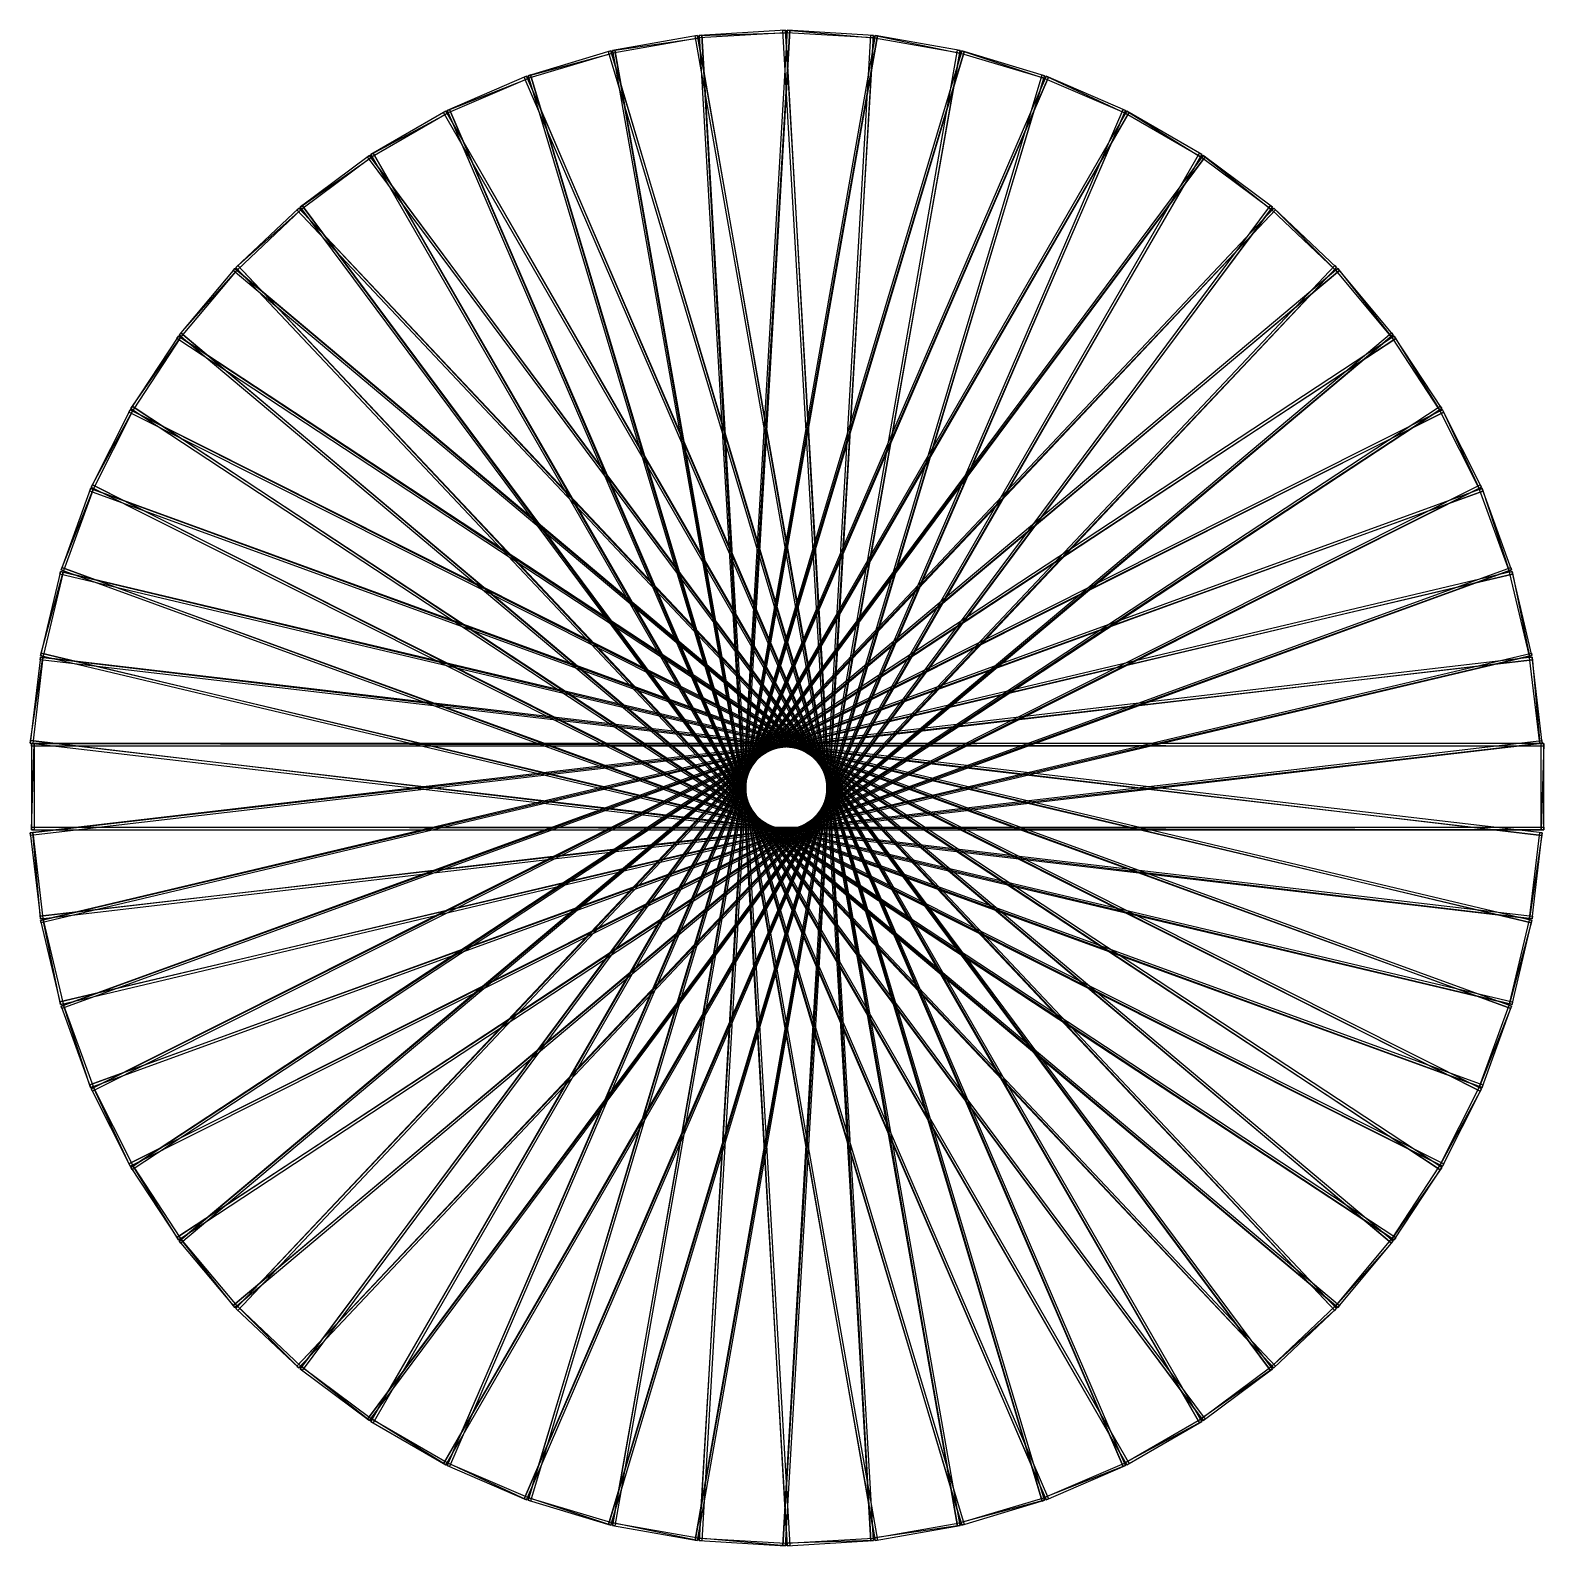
# Model space of a CAD drawing. Header units: metres. Extents: x 32 to 609, y 31 to 609.
import ezdxf

# ---------------------------------------------------------------- set-up
doc = ezdxf.new("R2010")
doc.units = ezdxf.units.M

msp = doc.modelspace()

# ---------------------------------------------------------------- linework, layer by layer
for points in [[(354.833, 606.8086), (353.8482, 606.98224), (253.65314, 38.74817), (253.65324, 38.74827, 0.0001)], [(286.3255, 605.99744), (286.15186, 606.98224), (253.65321, 601.25183), (253.65332, 601.25195, 0.0001)], [(286.15186, 606.98224), (385.362, 38.574524), (285.16705, 606.8086), (285.16714, 606.8087, 0.0001)], [(385.362, 38.574524), (386.3468, 38.74817), (286.15186, 606.98224), (286.15195, 606.98236, 0.0001)], [(321.30106, 608.91315), (320.30273, 608.9713), (286.75308, 32.94748), (286.75317, 32.94758, 0.0001)], [(286.75308, 32.94748), (321.30106, 608.91315), (287.7514, 32.889343), (287.7515, 32.889442, 0.0001)], [(319.7555, 607.97296), (319.69733, 608.9713), (286.75317, 607.0525), (286.75327, 607.0526, 0.0001)], [(286.75317, 607.0525), (319.7555, 607.97296), (286.8113, 606.0542), (286.8114, 606.0543, 0.0001)], [(287.75146, 607.11066), (286.75317, 607.0525), (320.30267, 31.028717), (320.30276, 31.028816, 0.0001)], [(320.30267, 31.028717), (287.75146, 607.11066), (321.30096, 31.086853), (321.30106, 31.086952, 0.0001)], [(353.24692, 607.0525), (318.69894, 31.086853), (352.2486, 607.11066), (352.2487, 607.1108, 0.0001)], [(318.69894, 31.086853), (319.69727, 31.028717), (353.24692, 607.0525), (353.247, 607.0526, 0.0001)], [(319.69733, 608.9713), (352.24854, 32.889343), (318.69904, 608.91315), (318.69913, 608.91327, 0.0001)], [(352.24854, 32.889343), (353.24683, 32.94748), (319.69733, 608.9713), (319.69742, 608.97144, 0.0001)], [(320.30273, 608.9713), (353.18875, 606.0542), (320.2446, 607.973), (320.2447, 607.97314, 0.0001)], [(353.18875, 606.0542), (353.24692, 607.0525), (320.30273, 608.9713), (320.30283, 608.97144, 0.0001)], [(353.8482, 606.98224), (386.17322, 600.267), (353.67456, 605.99744), (353.67465, 605.99756, 0.0001)], [(386.17322, 600.267), (386.34686, 601.25183), (353.8482, 606.98224), (353.8483, 606.98236, 0.0001)], [(387.89392, 600.82544), (386.93594, 601.11224), (221.45041, 48.352295), (221.45052, 48.352394, 0.0001)], [(253.35092, 600.15424), (253.06412, 601.1122), (221.45047, 591.6477), (221.45058, 591.6478, 0.0001)], [(253.06412, 601.1122), (417.59155, 48.06546), (252.10614, 600.82544), (252.10625, 600.82556, 0.0001)], [(417.59155, 48.06546), (418.54953, 48.352264), (253.06412, 601.1122), (253.06422, 601.1123, 0.0001)], [(253.65314, 38.74817), (354.833, 606.8086), (254.63794, 38.574524), (254.63805, 38.574623, 0.0001)], [(253.65321, 601.25183), (286.3255, 605.99744), (253.82686, 600.267), (253.82697, 600.26715, 0.0001)], [(254.63802, 601.4255), (253.65321, 601.25183), (353.84814, 33.01776), (353.84824, 33.01786, 0.0001)], [(353.84814, 33.01776), (254.63802, 601.4255), (354.83295, 33.191406), (354.83304, 33.191505, 0.0001)], [(386.34686, 601.25183), (285.167, 33.191406), (385.36206, 601.4255), (385.36215, 601.4256, 0.0001)], [(285.167, 33.191406), (286.1518, 33.01776), (386.34686, 601.25183), (386.34695, 601.25195, 0.0001)], [(386.93594, 601.11224), (418.2628, 590.6897), (386.64914, 600.1543), (386.64923, 600.1544, 0.0001)], [(418.2628, 590.6897), (418.5496, 591.6477), (386.93594, 601.11224), (386.93604, 601.11237, 0.0001)], [(221.45041, 48.352295), (387.89392, 600.82544), (222.40839, 48.06549), (222.4085, 48.06559, 0.0001)], [(221.45047, 591.6477), (253.35092, 600.15424), (221.73727, 590.68976), (221.73738, 590.6899, 0.0001)], [(420.03668, 591.04456), (419.11847, 591.4407), (190.58038, 61.629974), (190.58049, 61.630074, 0.0001)], [(190.58038, 61.629974), (420.03668, 591.04456), (191.49861, 61.233917), (191.49872, 61.234016, 0.0001)], [(221.27766, 590.52246), (220.88159, 591.4407), (190.58044, 578.37006), (190.58055, 578.3702, 0.0001)], [(190.58044, 578.37006), (221.27766, 590.52246), (190.97653, 577.45184), (190.97664, 577.45197, 0.0001)], [(220.88159, 591.4407), (448.50134, 61.233856), (219.96338, 591.04456), (219.96349, 591.0447, 0.0001)], [(448.50134, 61.233856), (449.41956, 61.629944), (220.88159, 591.4407), (220.8817, 591.4408, 0.0001)], [(222.40846, 591.9346), (221.45047, 591.6477), (386.93588, 38.887787), (386.93597, 38.887886, 0.0001)], [(386.93588, 38.887787), (222.40846, 591.9346), (387.89386, 39.17459), (387.89395, 39.17469, 0.0001)], [(418.5496, 591.6477), (252.10608, 39.17456), (417.5916, 591.9345), (417.5917, 591.93463, 0.0001)], [(252.10608, 39.17456), (253.06406, 38.887756), (418.5496, 591.6477), (418.54968, 591.6478, 0.0001)], [(419.11847, 591.4407), (449.02353, 577.4518), (418.7224, 590.52246), (418.7225, 590.5226, 0.0001)], [(449.02353, 577.4518), (449.41962, 578.37), (419.11847, 591.4407), (419.11856, 591.4408, 0.0001)], [(450.82666, 577.5983), (449.96063, 578.0983), (161.46056, 78.40169), (161.46066, 78.40179, 0.0001)], [(190.53944, 577.2323), (190.03944, 578.0983), (161.46062, 561.5983), (161.46072, 561.59845, 0.0001)], [(190.03944, 578.0983), (477.67337, 77.90167), (189.17343, 577.5983), (189.17354, 577.59845, 0.0001)], [(477.67337, 77.90167), (478.53937, 78.40167), (190.03944, 578.0983), (190.03955, 578.09845, 0.0001)], [(191.49867, 578.7661), (190.58044, 578.37006), (419.1184, 48.559326), (419.1185, 48.559425, 0.0001)], [(419.1184, 48.559326), (191.49867, 578.7661), (420.03662, 48.955414), (420.0367, 48.955513, 0.0001)], [(449.41962, 578.37), (219.9633, 48.955414), (448.5014, 578.7661), (448.5015, 578.76624, 0.0001)], [(219.9633, 48.955414), (220.88153, 48.559357), (449.41962, 578.37), (449.4197, 578.3701, 0.0001)], [(449.96063, 578.0983), (478.03943, 560.7323), (449.46063, 577.2323), (449.46072, 577.2324, 0.0001)], [(478.03943, 560.7323), (478.53943, 561.5983), (449.96063, 578.0983), (449.96072, 578.09845, 0.0001)], [(161.46056, 78.40169), (450.82666, 577.5983), (162.32658, 77.90169), (162.32669, 77.90179, 0.0001)], [(161.46062, 561.5983), (190.53944, 577.2323), (161.96062, 560.7323), (161.96072, 560.7324, 0.0001)], [(479.84735, 560.6685), (479.04523, 561.2656), (134.4847, 98.44058), (134.4848, 98.44068, 0.0001)], [(134.4847, 98.44058), (479.84735, 560.6685), (135.28682, 97.84343), (135.28693, 97.84353, 0.0001)], [(161.55197, 560.46356), (160.9548, 561.2657), (134.48474, 541.55945), (134.48485, 541.5596, 0.0001)], [(160.9548, 561.2657), (504.71313, 97.8434), (160.15268, 560.6685), (160.15279, 560.66864, 0.0001)], [(504.71313, 97.8434), (505.51526, 98.44057), (160.9548, 561.2657), (160.95491, 561.2658, 0.0001)], [(162.32663, 562.0983), (161.46062, 561.5983), (449.96057, 61.901672), (449.96066, 61.90177, 0.0001)], [(449.96057, 61.901672), (162.32663, 562.0983), (450.82657, 62.401672), (450.82666, 62.40177, 0.0001)], [(478.53943, 561.5983), (189.17336, 62.401672), (477.6734, 562.0983), (477.6735, 562.09845, 0.0001)], [(189.17336, 62.401672), (190.03938, 61.901672), (478.53943, 561.5983), (478.53952, 561.59845, 0.0001)], [(479.04523, 561.2656), (504.91815, 540.7573), (478.4481, 560.4635), (478.44818, 560.4636, 0.0001)], [(504.91815, 540.7573), (505.51532, 541.55945), (479.04523, 561.2656), (479.04532, 561.26575, 0.0001)], [(134.48474, 541.55945), (161.55197, 560.46356), (135.08191, 540.7573), (135.08202, 540.75745, 0.0001)], [(506.70642, 540.484), (505.97906, 541.1703), (110.01761, 121.47569), (110.01771, 121.47579, 0.0001)], [(110.01761, 121.47569), (506.70642, 540.484), (110.74498, 120.78946), (110.74508, 120.78956, 0.0001)], [(134.70723, 540.44293), (134.02098, 541.1703), (110.017654, 518.5243), (110.01775, 518.5244, 0.0001)], [(110.017654, 518.5243), (134.70723, 540.44293), (110.7039, 517.79694), (110.704, 517.79706, 0.0001)], [(134.02098, 541.1703), (529.255, 120.789444), (133.29361, 540.4841), (133.29372, 540.4842, 0.0001)], [(529.255, 120.789444), (529.98236, 121.47568), (134.02098, 541.1703), (134.02109, 541.1704, 0.0001)], [(135.28687, 542.1566), (134.48474, 541.55945), (479.0452, 78.73433), (479.0453, 78.73443, 0.0001)], [(479.0452, 78.73433), (135.28687, 542.1566), (479.84732, 79.3315), (479.8474, 79.3316, 0.0001)], [(505.51532, 541.55945), (160.15263, 79.3315), (504.7132, 542.15656), (504.7133, 542.1567, 0.0001)], [(160.15263, 79.3315), (160.95476, 78.734344), (505.51532, 541.55945), (505.5154, 541.5596, 0.0001)], [(505.97906, 541.1703), (529.29614, 517.79694), (505.29282, 540.4429), (505.2929, 540.443, 0.0001)], [(529.29614, 517.79694), (529.9824, 518.5243), (505.97906, 541.1703), (505.97916, 541.1704, 0.0001)], [(531.04065, 517.3179), (530.3978, 518.084), (88.39017, 147.19553), (88.39027, 147.19563, 0.0001)], [(88.39017, 147.19553), (531.04065, 517.3179), (89.03296, 146.42947), (89.03306, 146.42958, 0.0001)], [(110.36824, 517.44116), (109.6022, 518.084), (88.3902, 492.8045), (88.3903, 492.8046, 0.0001)], [(88.3902, 492.8045), (110.36824, 517.44116), (89.156235, 492.16174), (89.156334, 492.16183, 0.0001)], [(109.6022, 518.084), (550.96704, 146.42944), (108.95941, 517.31793), (108.95951, 517.31805, 0.0001)], [(550.96704, 146.42944), (551.6098, 147.1955), (109.6022, 518.084), (109.6023, 518.0841, 0.0001)], [(110.745026, 519.2106), (110.017654, 518.5243), (505.979, 98.82971), (505.9791, 98.82981, 0.0001)], [(505.979, 98.82971), (110.745026, 519.2106), (506.7064, 99.515945), (506.70648, 99.516045, 0.0001)], [(529.9824, 518.5243), (133.29356, 99.51596), (529.255, 519.2106), (529.2551, 519.2107, 0.0001)], [(133.29356, 99.51596), (134.02094, 98.82973), (529.9824, 518.5243), (529.98254, 518.5244, 0.0001)], [(530.3978, 518.084), (550.84375, 492.16168), (529.63184, 517.44116), (529.63196, 517.4413, 0.0001)], [(550.84375, 492.16168), (551.60986, 492.80447), (530.3978, 518.084), (530.39795, 518.0841, 0.0001)], [(552.5209, 491.4834), (551.9713, 492.31888), (69.89487, 175.25223), (69.894966, 175.25233, 0.0001)], [(69.89487, 175.25223), (552.5209, 491.4834), (70.44437, 174.41673), (70.444466, 174.41684, 0.0001)], [(88.86418, 491.7694), (88.02869, 492.3189), (69.8949, 464.7478), (69.895, 464.7479, 0.0001)], [(69.8949, 464.7478), (88.86418, 491.7694), (70.73039, 464.1983), (70.73049, 464.1984, 0.0001)], [(88.02869, 492.3189), (569.5556, 174.41672), (87.47919, 491.4834), (87.47929, 491.4835, 0.0001)], [(569.5556, 174.41672), (570.1051, 175.25221), (88.02869, 492.3189), (88.028786, 492.319, 0.0001)], [(89.03299, 493.57056), (88.3902, 492.8045), (530.3978, 121.916016), (530.39795, 121.916115, 0.0001)], [(530.3978, 121.916016), (89.03299, 493.57056), (531.0406, 122.68207), (531.0407, 122.68217, 0.0001)], [(551.60986, 492.80447), (108.95938, 122.6821), (550.96704, 493.57053), (550.96716, 493.57062, 0.0001)], [(108.95938, 122.6821), (109.60217, 121.916046), (551.60986, 492.80447), (551.61, 492.80457, 0.0001)], [(551.9713, 492.31888), (569.26965, 464.19824), (551.13586, 491.76935), (551.136, 491.76944, 0.0001)], [(569.26965, 464.19824), (570.1051, 464.74777), (551.9713, 492.31888), (551.97144, 492.31897, 0.0001)], [(570.8566, 463.32986), (570.40784, 464.2235), (54.7818, 205.26639), (54.7819, 205.2665, 0.0001)], [(54.7818, 205.26639), (570.8566, 463.32986), (55.23059, 204.37274), (55.23069, 204.37285, 0.0001)], [(70.48581, 463.77472), (69.59219, 464.22354), (54.78183, 434.73367), (54.78193, 434.73376, 0.0001)], [(54.78183, 434.73367), (70.48581, 463.77472), (55.675446, 434.28485), (55.675545, 434.28494, 0.0001)], [(69.59219, 464.22354), (584.7694, 204.3727), (69.1434, 463.3299), (69.1435, 463.33, 0.0001)], [(584.7694, 204.3727), (585.21814, 205.26633), (69.59219, 464.22354), (69.59229, 464.22363, 0.0001)], [(70.4444, 465.58328), (69.8949, 464.7478), (551.9713, 147.6811), (551.97144, 147.68121, 0.0001)], [(551.9713, 147.6811), (70.4444, 465.58328), (552.5208, 148.5166), (552.52094, 148.51671, 0.0001)], [(570.1051, 464.74777), (87.47916, 148.51662), (569.55566, 465.58325), (569.5558, 465.58334, 0.0001)], [(87.47916, 148.51662), (88.028656, 147.68112), (570.1051, 464.74777), (570.1052, 464.74786, 0.0001)], [(570.40784, 464.2235), (584.3246, 434.28482), (569.51416, 463.7747), (569.5143, 463.77478, 0.0001)], [(584.3246, 434.28482), (585.2182, 434.7336), (570.40784, 464.2235), (570.40796, 464.2236, 0.0001)], [(585.80005, 433.23804), (585.458, 434.17773), (43.25534, 236.83212), (43.25544, 236.83223, 0.0001)], [(55.48172, 433.83572), (54.542053, 434.17773), (43.25537, 403.16788), (43.25547, 403.16797, 0.0001)], [(43.25537, 403.16788), (55.48172, 433.83572), (44.195038, 402.82587), (44.195137, 402.82596, 0.0001)], [(54.542053, 434.17773), (596.4026, 235.89243), (54.200012, 433.23804), (54.20011, 433.23813, 0.0001)], [(596.4026, 235.89243), (596.7446, 236.83212), (54.542053, 434.17773), (54.542152, 434.17783, 0.0001)], [(55.23062, 435.62732), (54.78183, 434.73367), (570.40784, 175.77646), (570.40796, 175.77657, 0.0001)], [(570.40784, 175.77646), (55.23062, 435.62732), (570.85657, 176.67009), (570.8567, 176.6702, 0.0001)], [(585.2182, 434.7336), (69.14337, 176.67014), (584.7694, 435.62726), (584.76953, 435.62735, 0.0001)], [(69.14337, 176.67014), (69.59216, 175.7765), (585.2182, 434.7336), (585.2183, 434.7337, 0.0001)], [(585.458, 434.17773), (595.80493, 402.82587), (584.5183, 433.83572), (584.51843, 433.83582, 0.0001)], [(595.80493, 402.82587), (596.7446, 403.16788), (585.458, 434.17773), (585.4581, 434.17783, 0.0001)], [(43.25534, 236.83212), (585.80005, 433.23804), (43.59738, 235.89243), (43.59748, 235.89253, 0.0001)], [(44.05478, 402.35736), (43.081726, 402.58795), (35.471375, 370.47748), (35.471474, 370.47757, 0.0001)], [(597.1489, 401.61487), (596.9183, 402.58792), (35.471375, 269.52255), (35.471474, 269.52264, 0.0001)], [(35.471375, 370.47748), (44.05478, 402.35736), (36.444427, 370.24686), (36.444527, 370.24695, 0.0001)], [(35.471375, 269.52255), (597.1489, 401.61487), (35.701996, 268.54953), (35.702095, 268.54962, 0.0001)], [(43.081726, 402.58795), (604.298, 268.54947), (42.851105, 401.61493), (42.851204, 401.61502, 0.0001)], [(604.298, 268.54947), (604.5286, 269.52252), (43.081726, 402.58795), (43.081825, 402.58804, 0.0001)], [(43.597412, 404.10757), (43.25537, 403.16788), (585.45795, 205.82227), (585.45807, 205.82237, 0.0001)], [(585.45795, 205.82227), (43.597412, 404.10757), (585.8, 206.76196), (585.8001, 206.76207, 0.0001)], [(596.7446, 403.16788), (54.19998, 206.76196), (596.4026, 404.10757), (596.4027, 404.10767, 0.0001)], [(54.19998, 206.76196), (54.542023, 205.82227), (596.7446, 403.16788), (596.74475, 403.16797, 0.0001)], [(596.9183, 402.58792), (603.55554, 370.24683), (595.9452, 402.3573), (595.9453, 402.3574, 0.0001)], [(603.55554, 370.24683), (604.5286, 370.47745), (596.9183, 402.58792), (596.9184, 402.588, 0.0001)], [(35.701996, 371.45053), (35.471375, 370.47748), (596.9183, 237.41205), (596.9184, 237.41216, 0.0001)], [(596.9183, 237.41205), (35.701996, 371.45053), (597.1489, 238.38509), (597.14905, 238.3852, 0.0001)], [(604.5286, 370.47745), (42.851105, 238.38513), (604.298, 371.45047), (604.2981, 371.45056, 0.0001)], [(42.851105, 238.38513), (43.081726, 237.41208), (604.5286, 370.47745), (604.52875, 370.47754, 0.0001)], [(36.359497, 369.76514), (35.366272, 369.88126), (31.535217, 337.10437), (31.535316, 337.10446, 0.0001)], [(604.7498, 368.888), (604.6337, 369.88123), (31.535217, 302.89563), (31.535316, 302.89572, 0.0001)], [(31.535217, 337.10437), (36.359497, 369.76514), (32.528442, 336.98828), (32.52854, 336.98837, 0.0001)], [(31.535217, 302.89563), (604.7498, 368.888), (31.651306, 301.9024), (31.651405, 301.9025, 0.0001)], [(35.366272, 369.88126), (608.3487, 301.90237), (35.250183, 368.888), (35.250282, 368.8881, 0.0001)], [(608.3487, 301.90237), (608.4648, 302.89563), (35.366272, 369.88126), (35.36637, 369.88135, 0.0001)], [(604.6337, 369.88123), (607.47156, 336.98828), (603.6405, 369.76514), (603.6406, 369.76523, 0.0001)], [(607.47156, 336.98828), (608.4648, 337.10437), (604.6337, 369.88123), (604.63385, 369.88132, 0.0001)], [(31.651306, 338.09763), (31.535217, 337.10437), (604.6337, 270.11874), (604.63385, 270.11884, 0.0001)], [(604.6337, 270.11874), (31.651306, 338.09763), (604.7498, 271.112), (604.74994, 271.1121, 0.0001)], [(609, 336), (609, 337), (32, 337), (32.0001, 337.0001, 0.0001)], [(32, 337), (609, 336), (32, 336), (32.0001, 336.0001, 0.0001)], [(33, 337), (32, 337), (32, 304), (32.0001, 304.0001, 0.0001)], [(32, 304), (33, 337), (33, 304), (33.0001, 304.0001, 0.0001)], [(608.4648, 337.10437), (35.250183, 271.112), (608.3487, 338.0976), (608.3488, 338.0977, 0.0001)], [(35.250183, 271.112), (35.366272, 270.11877), (608.4648, 337.10437), (608.4649, 337.10446, 0.0001)], [(608, 304), (609, 304), (609, 337), (609.0001, 337.0001, 0.0001)], [(609, 337), (608, 304), (608, 337), (608.0001, 337.0001, 0.0001)], [(32.528442, 303.01172), (31.535217, 302.89563), (35.366272, 270.11877), (35.36637, 270.11887, 0.0001)], [(609, 304), (32, 305), (609, 305), (609.0001, 305.0001, 0.0001)], [(32, 305), (32, 304), (609, 304), (609.0001, 304.0001, 0.0001)], [(35.366272, 270.11877), (32.528442, 303.01172), (36.359497, 270.23486), (36.359596, 270.23495, 0.0001)], [(608.4648, 302.89563), (603.6405, 270.23486), (607.47156, 303.01172), (607.4717, 303.0118, 0.0001)], [(603.6405, 270.23486), (604.6337, 270.11874), (608.4648, 302.89563), (608.4649, 302.89572, 0.0001)], [(36.444427, 269.75317), (35.471375, 269.52255), (43.081726, 237.41208), (43.081825, 237.41219, 0.0001)], [(43.081726, 237.41208), (36.444427, 269.75317), (44.05478, 237.6427), (44.05488, 237.6428, 0.0001)], [(604.5286, 269.52252), (595.9452, 237.64265), (603.55554, 269.75314), (603.55566, 269.75323, 0.0001)], [(595.9452, 237.64265), (596.9183, 237.41205), (604.5286, 269.52252), (604.52875, 269.5226, 0.0001)], [(44.195038, 237.17413), (43.25534, 236.83212), (54.542023, 205.82227), (54.54212, 205.82237, 0.0001)], [(54.542023, 205.82227), (44.195038, 237.17413), (55.48172, 206.16428), (55.48182, 206.16438, 0.0001)], [(596.7446, 236.83212), (584.5183, 206.16428), (595.80493, 237.17413), (595.80505, 237.17424, 0.0001)], [(584.5183, 206.16428), (585.45795, 205.82227), (596.7446, 236.83212), (596.74475, 236.83223, 0.0001)], [(55.675446, 205.71518), (54.7818, 205.26639), (69.59216, 175.7765), (69.59226, 175.77661, 0.0001)], [(69.59216, 175.7765), (55.675446, 205.71518), (70.48581, 176.22531), (70.48591, 176.22542, 0.0001)], [(585.21814, 205.26633), (569.51416, 176.22527), (584.3246, 205.71513), (584.3247, 205.71524, 0.0001)], [(569.51416, 176.22527), (570.40784, 175.77646), (585.21814, 205.26633), (585.21826, 205.26643, 0.0001)], [(70.73035, 175.80174), (69.89487, 175.25223), (88.028656, 147.68112), (88.028755, 147.68123, 0.0001)], [(88.028656, 147.68112), (70.73035, 175.80174), (88.864136, 148.23064), (88.864235, 148.23074, 0.0001)], [(570.1051, 175.25221), (551.1358, 148.2306), (569.2696, 175.80171), (569.2697, 175.80182, 0.0001)], [(551.1358, 148.2306), (551.9713, 147.6811), (570.1051, 175.25221), (570.1052, 175.25232, 0.0001)], [(89.15622, 147.83832), (88.39017, 147.19553), (109.60217, 121.916046), (109.60227, 121.916145, 0.0001)], [(109.60217, 121.916046), (89.15622, 147.83832), (110.368195, 122.55884), (110.36829, 122.55894, 0.0001)], [(551.6098, 147.1955), (529.6318, 122.55881), (550.84375, 147.83826), (550.8439, 147.83836, 0.0001)], [(529.6318, 122.55881), (530.3978, 121.916016), (551.6098, 147.1955), (551.6099, 147.1956, 0.0001)], [(110.70386, 122.20308), (110.01761, 121.47569), (134.02094, 98.82973), (134.02104, 98.82983, 0.0001)], [(134.02094, 98.82973), (110.70386, 122.20308), (134.70718, 99.55711), (134.70729, 99.55721, 0.0001)], [(529.98236, 121.47568), (505.2928, 99.55708), (529.2961, 122.20305), (529.2962, 122.20315, 0.0001)], [(505.2928, 99.55708), (505.979, 98.82971), (529.98236, 121.47568), (529.9825, 121.47578, 0.0001)], [(135.08185, 99.24271), (134.4847, 98.44058), (160.95476, 78.734344), (160.95486, 78.73444, 0.0001)], [(160.95476, 78.734344), (135.08185, 99.24271), (161.55191, 79.53647), (161.55202, 79.53657, 0.0001)], [(505.51526, 98.44057), (478.44803, 79.53645), (504.9181, 99.24269), (504.91818, 99.24279, 0.0001)], [(478.44803, 79.53645), (479.0452, 78.73433), (505.51526, 98.44057), (505.51535, 98.44067, 0.0001)], [(161.96056, 79.267715), (161.46056, 78.40169), (190.03938, 61.901672), (190.03949, 61.90177, 0.0001)], [(190.03938, 61.901672), (161.96056, 79.267715), (190.53938, 62.7677), (190.53949, 62.7678, 0.0001)], [(478.53937, 78.40167), (449.46057, 62.7677), (478.03937, 79.2677), (478.03946, 79.2678, 0.0001)], [(449.46057, 62.7677), (449.96057, 61.901672), (478.53937, 78.40167), (478.53946, 78.40177, 0.0001)], [(190.97647, 62.548187), (190.58038, 61.629974), (220.88153, 48.559357), (220.88164, 48.559456, 0.0001)], [(220.88153, 48.559357), (190.97647, 62.548187), (221.2776, 49.47757), (221.27771, 49.47767, 0.0001)], [(449.41956, 61.629944), (418.72235, 49.47754), (449.02347, 62.548157), (449.02356, 62.548256, 0.0001)], [(418.72235, 49.47754), (419.1184, 48.559326), (449.41956, 61.629944), (449.41965, 61.630043, 0.0001)], [(221.73721, 49.310272), (221.45041, 48.352295), (253.06406, 38.887756), (253.06416, 38.887856, 0.0001)], [(253.06406, 38.887756), (221.73721, 49.310272), (253.35086, 39.845734), (253.35097, 39.845833, 0.0001)], [(418.54953, 48.352264), (386.64908, 39.845764), (418.26273, 49.31024), (418.26282, 49.31034, 0.0001)], [(386.64908, 39.845764), (386.93588, 38.887787), (418.54953, 48.352264), (418.54962, 48.352364, 0.0001)], [(253.82678, 39.73297), (253.65314, 38.74817), (286.1518, 33.01776), (286.1519, 33.01786, 0.0001)], [(286.1518, 33.01776), (253.82678, 39.73297), (286.32544, 34.002563), (286.32553, 34.002663, 0.0001)], [(386.3468, 38.74817), (353.6745, 34.002563), (386.17316, 39.73297), (386.17325, 39.73307, 0.0001)], [(353.6745, 34.002563), (353.84814, 33.01776), (386.3468, 38.74817), (386.3469, 38.74827, 0.0001)], [(286.81125, 33.94577), (286.75308, 32.94748), (319.69727, 31.028717), (319.69736, 31.028816, 0.0001)], [(319.69727, 31.028717), (286.81125, 33.94577), (319.7554, 32.027008), (319.7555, 32.027107, 0.0001)], [(353.24683, 32.94748), (320.2445, 32.02704), (353.1887, 33.9458), (353.18878, 33.9459, 0.0001)], [(320.2445, 32.02704), (320.30267, 31.028717), (353.24683, 32.94748), (353.24692, 32.94758, 0.0001)]]:
    msp.add_3dface(points)

doc.saveas('drawing.dxf')
